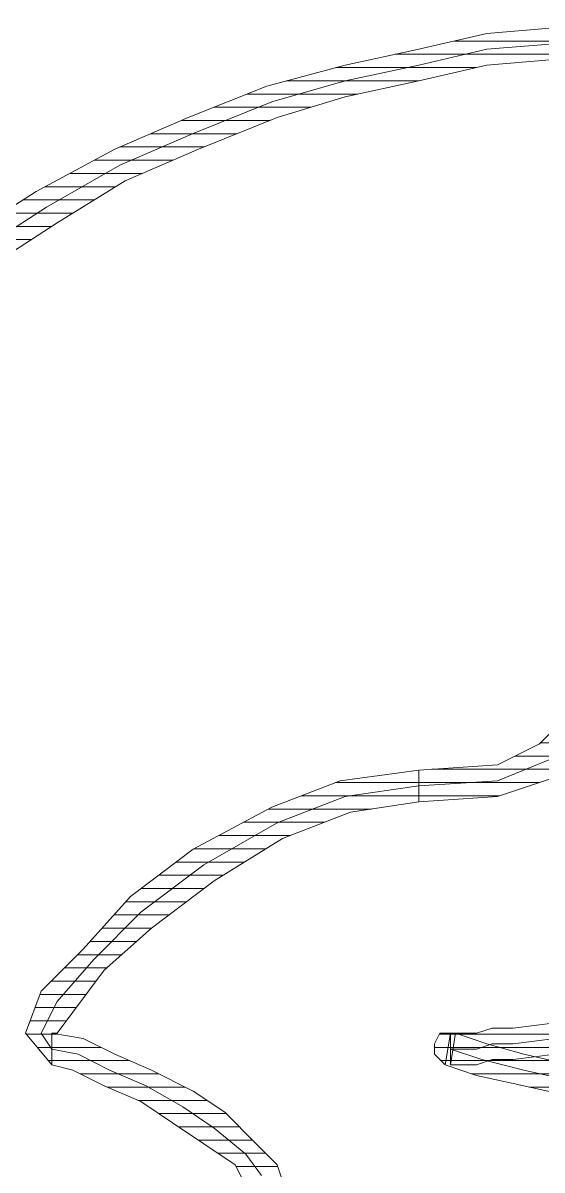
# Model space of a CAD drawing. Header units: centimetres. Extents: x 54005 to 61405, y 90310 to 94744.
# Drawn here: x 56840.98 to 56845.88, y 91773.44 to 91784.27 of the extents above; entities that cross this region are included whole.
import ezdxf

# ---------------------------------------------------------------- set-up
doc = ezdxf.new("R2010")
doc.units = ezdxf.units.CM
doc.header["$LTSCALE"] = 25
doc.layers.get('0').update_dxf_attribs({"lineweight": 0})
doc.layers.add('ÖLCULENDIRME', color=115, linetype='Continuous', lineweight=5)
pattern_1 = [(360, (-5108.51305, -673.59423), (1e-16, 0.125), [25])]

# ---------------------------------------------------------------- blocks, each defined once
blk = doc.blocks.new('by')
at = {"ltscale": 30}
h = blk.add_hatch(dxfattribs=at)
h.set_pattern_fill('DC_LINES', color=256, scale=0.1, style=0)
h.set_pattern_definition(pattern_1)
edge = h.paths.add_edge_path(flags=0)
edge.add_line((6409.858, 2224.21), (6409.808, 2224.21))
edge.add_line((6409.808, 2224.21), (6409.907, 2224.111))
edge.add_line((6409.907, 2224.111), (6410.007, 2223.912))
edge.add_line((6410.007, 2223.912), (6410.303, 2223.714))
edge.add_line((6410.303, 2223.714), (6410.6, 2223.515))
edge.add_line((6410.6, 2223.515), (6410.897, 2223.316))
edge.add_line((6410.897, 2223.316), (6411.243, 2223.167))
edge.add_line((6411.243, 2223.167), (6411.54, 2223.018))
edge.add_line((6411.54, 2223.018), (6411.738, 2222.969))
edge.add_line((6411.738, 2222.969), (6411.738, 2222.671))
edge.add_line((6411.738, 2222.671), (6411.441, 2222.72))
edge.add_line((6411.441, 2222.72), (6411.144, 2222.869))
edge.add_line((6411.144, 2222.869), (6410.798, 2223.018))
edge.add_line((6410.798, 2223.018), (6410.402, 2223.217))
edge.add_line((6410.402, 2223.217), (6410.105, 2223.416))
edge.add_line((6410.105, 2223.416), (6409.808, 2223.714))
edge.add_line((6409.808, 2223.714), (6409.61, 2223.912))
edge.add_line((6409.61, 2223.912), (6409.511, 2224.21))
edge.add_line((6409.511, 2224.21), (6409.462, 2224.21))
h = blk.add_hatch(dxfattribs=at)
h.set_pattern_fill('DC_LINES', color=256, scale=0.1, style=0)
h.set_pattern_definition(pattern_1)
edge = h.paths.add_edge_path(flags=0)
edge.add_line((6407.977, 2222.969), (6407.928, 2222.671))
edge.add_line((6407.928, 2222.671), (6407.632, 2222.77))
edge.add_line((6407.632, 2222.77), (6407.285, 2222.869))
edge.add_line((6407.285, 2222.869), (6406.84, 2222.969))
edge.add_line((6406.84, 2222.969), (6406.345, 2223.068))
edge.add_line((6406.345, 2223.068), (6405.9, 2223.167))
edge.add_line((6405.9, 2223.167), (6405.455, 2223.217))
edge.add_line((6405.455, 2223.217), (6405.058, 2223.316))
edge.add_line((6405.058, 2223.316), (6404.861, 2223.366))
edge.add_line((6404.861, 2223.366), (6404.96, 2223.664))
edge.add_line((6404.96, 2223.664), (6405.158, 2223.614))
edge.add_line((6405.158, 2223.614), (6405.455, 2223.515))
edge.add_line((6405.455, 2223.515), (6405.9, 2223.465))
edge.add_line((6405.9, 2223.465), (6406.345, 2223.366))
edge.add_line((6406.345, 2223.366), (6406.84, 2223.267))
edge.add_line((6406.84, 2223.267), (6407.285, 2223.167))
edge.add_line((6407.285, 2223.167), (6407.73, 2223.068))
edge.add_line((6407.73, 2223.068), (6408.027, 2222.969))
edge.add_line((6408.027, 2222.969), (6407.977, 2222.671))
edge.add_line((6407.977, 2222.671), (6408.027, 2222.969))
edge.add_line((6408.027, 2222.969), (6408.126, 2222.869))
edge.add_line((6408.126, 2222.869), (6408.126, 2222.77))
edge.add_line((6408.126, 2222.77), (6408.077, 2222.671))
edge.add_line((6408.077, 2222.671), (6407.928, 2222.671))
h = blk.add_hatch(dxfattribs=at)
h.set_pattern_fill('DC_LINES', color=256, scale=0.1, style=0)
h.set_pattern_definition(pattern_1)
edge = h.paths.add_edge_path(flags=0)
edge.add_line((6406.988, 2222.869), (6407.384, 2222.919))
edge.add_line((6407.384, 2222.919), (6407.582, 2222.919))
edge.add_line((6407.582, 2222.919), (6407.73, 2222.969))
edge.add_line((6407.73, 2222.969), (6407.977, 2222.969))
edge.add_line((6407.977, 2222.969), (6407.977, 2222.671))
edge.add_line((6407.977, 2222.671), (6407.73, 2222.671))
edge.add_line((6407.73, 2222.671), (6407.582, 2222.621))
edge.add_line((6407.582, 2222.621), (6407.384, 2222.621))
edge.add_line((6407.384, 2222.621), (6406.988, 2222.571))
h = blk.add_hatch(dxfattribs=at)
h.set_pattern_fill('DC_LINES', color=256, scale=0.1, style=0)
h.set_pattern_definition(pattern_1)
edge = h.paths.add_edge_path(flags=0)
edge.add_line((6411.738, 2222.969), (6411.985, 2222.671))
edge.add_line((6411.985, 2222.671), (6411.837, 2222.273))
edge.add_line((6411.837, 2222.273), (6411.441, 2221.876))
edge.add_line((6411.441, 2221.876), (6410.996, 2221.379))
edge.add_line((6410.996, 2221.379), (6410.402, 2220.932))
edge.add_line((6410.402, 2220.932), (6409.66, 2220.535))
edge.add_line((6409.66, 2220.535), (6409.016, 2220.286))
edge.add_line((6409.016, 2220.286), (6408.274, 2220.187))
edge.add_line((6408.274, 2220.187), (6408.274, 2220.485))
edge.add_line((6408.274, 2220.485), (6408.918, 2220.584))
edge.add_line((6408.918, 2220.584), (6409.561, 2220.833))
edge.add_line((6409.561, 2220.833), (6410.204, 2221.23))
edge.add_line((6410.204, 2221.23), (6410.798, 2221.677))
edge.add_line((6410.798, 2221.677), (6411.243, 2222.074))
edge.add_line((6411.243, 2222.074), (6411.54, 2222.472))
edge.add_line((6411.54, 2222.472), (6411.688, 2222.671))
edge.add_line((6411.688, 2222.671), (6411.738, 2222.671))
h = blk.add_hatch(dxfattribs=at)
h.set_pattern_fill('DC_LINES', color=256, scale=0.1, style=0)
h.set_pattern_definition(pattern_1)
h.paths.add_polyline_path([(6416.339, 2220.932), (6415.993, 2219.839), (6415.548, 2218.846), (6415.102, 2217.902), (6414.558, 2217.107), (6413.915, 2216.412), (6413.271, 2215.766), (6412.579, 2215.17), (6411.886, 2214.723), (6411.144, 2214.325), (6410.452, 2214.027), (6409.71, 2213.729), (6408.968, 2213.53), (6408.274, 2213.381), (6407.632, 2213.232), (6407.038, 2213.183), (6406.444, 2213.133), (6406.444, 2213.431), (6407.038, 2213.481), (6407.632, 2213.53), (6408.274, 2213.679), (6408.968, 2213.829), (6409.61, 2214.027), (6410.352, 2214.325), (6411.045, 2214.623), (6411.688, 2215.021), (6412.381, 2215.468), (6413.074, 2215.964), (6413.717, 2216.61), (6414.261, 2217.306), (6414.805, 2218.1), (6415.251, 2218.945), (6415.696, 2219.938), (6416.042, 2221.031), (6416.141, 2221.131), (6416.24, 2221.131), (6416.339, 2221.081)], flags=0)
h = blk.add_hatch(dxfattribs=at)
h.set_pattern_fill('DC_LINES', color=256, scale=0.1, style=0)
h.set_pattern_definition(pattern_1)
edge = h.paths.add_edge_path(flags=0)
edge.add_line((6408.274, 2220.187), (6407.533, 2220.137))
edge.add_line((6407.533, 2220.137), (6407.136, 2219.938))
edge.add_line((6407.136, 2219.938), (6406.938, 2219.74))
edge.add_line((6406.938, 2219.74), (6406.84, 2219.491))
edge.add_line((6406.84, 2219.491), (6406.84, 2219.193))
edge.add_line((6406.84, 2219.193), (6406.889, 2218.846))
edge.add_line((6406.889, 2218.846), (6406.938, 2218.597))
edge.add_line((6406.938, 2218.597), (6407.038, 2218.399))
edge.add_line((6407.038, 2218.399), (6406.641, 2218.399))
edge.add_line((6406.641, 2218.399), (6406.641, 2218.597))
edge.add_line((6406.641, 2218.597), (6406.593, 2218.846))
edge.add_line((6406.593, 2218.846), (6406.543, 2219.193))
edge.add_line((6406.543, 2219.193), (6406.543, 2219.491))
edge.add_line((6406.543, 2219.491), (6406.641, 2219.938))
edge.add_line((6406.641, 2219.938), (6406.938, 2220.236))
edge.add_line((6406.938, 2220.236), (6407.533, 2220.435))
edge.add_line((6407.533, 2220.435), (6408.274, 2220.485))
for p, q in [((6409.61, 2223.912, -4.505), (6409.511, 2224.21, -4.505)), ((6409.907, 2224.111, -4.505), (6410.007, 2223.912, -4.505)), ((6409.907, 2223.813, -4.505), (6409.759, 2224.012, -4.505)), ((6409.808, 2223.714, -4.505), (6409.61, 2223.912, -4.505)), ((6410.007, 2223.912, -4.505), (6410.303, 2223.714, -4.505)), ((6410.204, 2223.565, -4.505), (6409.907, 2223.813, -4.505)), ((6410.105, 2223.416, -4.505), (6409.808, 2223.714, -4.505)), ((6410.303, 2223.714, -4.505), (6410.6, 2223.515, -4.505)), ((6410.501, 2223.366, -4.505), (6410.204, 2223.565, -4.505)), ((6410.6, 2223.515, -4.505), (6410.897, 2223.316, -4.505)), ((6410.402, 2223.217, -4.505), (6410.105, 2223.416, -4.505)), ((6410.847, 2223.167, -4.505), (6410.501, 2223.366, -4.505)), ((6410.897, 2223.316, -4.505), (6411.243, 2223.167, -4.505)), ((6406.84, 2223.267, -4.505), (6407.285, 2223.167, -4.505)), ((6410.798, 2223.018, -4.505), (6410.402, 2223.217, -4.505)), ((6406.84, 2223.118, -4.505), (6407.285, 2223.018, -4.505)), ((6407.285, 2223.167, -4.505), (6407.73, 2223.068, -4.505)), ((6411.193, 2223.018, -4.505), (6410.847, 2223.167, -4.505)), ((6411.243, 2223.167, -4.505), (6411.54, 2223.018, -4.505)), ((6407.285, 2222.869, -4.505), (6406.84, 2222.969, -4.505)), ((6407.285, 2223.018, -4.505), (6407.68, 2222.919, -4.505)), ((6407.582, 2222.919, -4.505), (6407.73, 2222.969, -4.505)), ((6407.73, 2223.068, -4.505), (6408.027, 2222.969, -4.505)), ((6407.73, 2222.969, -4.505), (6407.977, 2222.969, -4.505)), ((6407.977, 2222.969, -4.505), (6407.928, 2222.671, -4.505)), ((6407.928, 2222.671, -4.505), (6407.977, 2222.969, -4.505)), ((6408.027, 2222.969, -4.505), (6407.977, 2222.671, -4.505)), ((6407.977, 2222.671, -4.505), (6408.027, 2222.969, -4.505)), ((6407.977, 2222.969, -4.505), (6407.977, 2222.969, -4.505)), ((6407.977, 2222.969, -4.505), (6407.977, 2222.671, -4.505)), ((6408.027, 2222.969, -4.505), (6408.126, 2222.869, -4.505)), ((6411.144, 2222.869, -4.505), (6410.798, 2223.018, -4.505)), ((6411.49, 2222.869, -4.505), (6411.193, 2223.018, -4.505)), ((6411.54, 2223.018, -4.505), (6411.738, 2222.969, -4.505)), ((6411.738, 2222.969, -4.505), (6411.738, 2222.969, -4.505)), ((6411.738, 2222.969, -4.505), (6411.985, 2222.671, -4.505)), ((6411.738, 2222.671, -4.505), (6411.738, 2222.969, -4.505)), ((6411.738, 2222.969, -4.505), (6411.738, 2222.969, -4.505)), ((6411.738, 2222.969, -4.505), (6411.738, 2222.671, -4.505)), ((6406.988, 2222.869, -4.505), (6407.384, 2222.919, -4.505)), ((6407.632, 2222.77, -4.505), (6407.285, 2222.869, -4.505)), ((6407.384, 2222.919, -4.505), (6407.582, 2222.919, -4.505)), ((6407.68, 2222.919, -4.505), (6407.977, 2222.82, -4.505)), ((6408.126, 2222.869, -4.505), (6408.126, 2222.77, -4.505)), ((6411.441, 2222.72, -4.505), (6411.144, 2222.869, -4.505)), ((6411.738, 2222.82, -4.505), (6411.49, 2222.869, -4.505)), ((6407.384, 2222.77, -4.505), (6406.988, 2222.72, -4.505)), ((6407.582, 2222.77, -4.505), (6407.384, 2222.77, -4.505)), ((6407.73, 2222.82, -4.505), (6407.582, 2222.77, -4.505)), ((6407.928, 2222.671, -4.505), (6407.632, 2222.77, -4.505)), ((6407.977, 2222.82, -4.505), (6407.73, 2222.82, -4.505)), ((6408.126, 2222.77, -4.505), (6408.077, 2222.671, -4.505)), ((6411.837, 2222.671, -4.505), (6411.738, 2222.82, -4.505)), ((6407.73, 2222.671, -4.505), (6407.582, 2222.621, -4.505)), ((6407.977, 2222.671, -4.505), (6407.73, 2222.671, -4.505)), ((6408.077, 2222.671, -4.505), (6407.928, 2222.671, -4.505)), ((6411.738, 2222.671, -4.505), (6411.441, 2222.72, -4.505)), ((6411.54, 2222.472, -4.505), (6411.688, 2222.671, -4.505)), ((6411.688, 2222.372, -4.505), (6411.837, 2222.671, -4.505)), ((6411.688, 2222.671, -4.505), (6411.738, 2222.671, -4.505)), ((6411.738, 2222.671, -4.505), (6411.738, 2222.671, -4.505)), ((6411.985, 2222.671, -4.505), (6411.837, 2222.273, -4.505)), ((6407.384, 2222.621, -4.505), (6406.988, 2222.571, -4.505)), ((6407.582, 2222.621, -4.505), (6407.384, 2222.621, -4.505)), ((6411.243, 2222.074, -4.505), (6411.54, 2222.472, -4.505)), ((6411.342, 2221.975, -4.505), (6411.688, 2222.372, -4.505)), ((6411.837, 2222.273, -4.505), (6411.441, 2221.876, -4.505)), ((6410.798, 2221.677, -4.505), (6411.243, 2222.074, -4.505)), ((6410.897, 2221.528, -4.505), (6411.342, 2221.975, -4.505)), ((6411.441, 2221.876, -4.505), (6410.996, 2221.379, -4.505)), ((6410.204, 2221.23, -4.505), (6410.798, 2221.677, -4.505)), ((6410.303, 2221.081, -4.505), (6410.897, 2221.528, -4.505)), ((6410.996, 2221.379, -4.505), (6410.402, 2220.932, -4.505)), ((6409.561, 2220.833, -4.505), (6410.204, 2221.23, -4.505)), ((6409.61, 2220.684, -4.505), (6410.303, 2221.081, -4.505)), ((6410.402, 2220.932, -4.505), (6409.66, 2220.535, -4.505)), ((6408.918, 2220.584, -4.505), (6409.561, 2220.833, -4.505)), ((6408.968, 2220.435, -4.505), (6409.61, 2220.684, -4.505)), ((6407.533, 2220.435, -4.505), (6408.274, 2220.485, -4.505)), ((6408.274, 2220.485, -4.505), (6408.918, 2220.584, -4.505)), ((6408.274, 2220.485, -4.505), (6408.274, 2220.485, -4.505)), ((6408.274, 2220.485, -4.505), (6408.274, 2220.187, -4.505)), ((6408.274, 2220.187, -4.505), (6408.274, 2220.485, -4.505)), ((6409.66, 2220.535, -4.505), (6409.016, 2220.286, -4.505)), ((6406.938, 2220.236, -4.505), (6407.533, 2220.435, -4.505)), ((6408.274, 2220.336, -4.505), (6408.968, 2220.435, -4.505)), ((6407.038, 2220.087, -4.505), (6407.533, 2220.286, -4.505)), ((6407.533, 2220.286, -4.505), (6408.274, 2220.336, -4.505)), ((6409.016, 2220.286, -4.505), (6408.274, 2220.187, -4.505)), ((6408.274, 2220.187, -4.505), (6407.533, 2220.137, -4.505)), ((6408.274, 2220.187, -4.505), (6408.274, 2220.187, -4.505)), ((6408.274, 2220.187, -4.505), (6408.274, 2220.187, -4.505)), ((6407.533, 2220.137, -4.505), (6407.136, 2219.938, -4.505)), ((6407.136, 2219.938, -4.505), (6406.938, 2219.74, -4.505)), ((6411.688, 2215.021, -4.505), (6412.381, 2215.468, -4.505)), ((6411.787, 2214.872, -4.505), (6412.48, 2215.319, -4.505)), ((6412.579, 2215.17, -4.505), (6411.886, 2214.723, -4.505)), ((6411.045, 2214.623, -4.505), (6411.688, 2215.021, -4.505)), ((6411.094, 2214.474, -4.505), (6411.787, 2214.872, -4.505)), ((6411.886, 2214.723, -4.505), (6411.144, 2214.325, -4.505)), ((6410.352, 2214.325, -4.505), (6411.045, 2214.623, -4.505)), ((6410.402, 2214.176, -4.505), (6411.094, 2214.474, -4.505)), ((6409.61, 2214.027, -4.505), (6410.352, 2214.325, -4.505)), ((6411.144, 2214.325, -4.505), (6410.452, 2214.027, -4.505)), ((6409.66, 2213.878, -4.505), (6410.402, 2214.176, -4.505)), ((6408.968, 2213.829, -4.505), (6409.61, 2214.027, -4.505)), ((6410.452, 2214.027, -4.505), (6409.71, 2213.729, -4.505)), ((6408.968, 2213.679, -4.505), (6409.66, 2213.878, -4.505)), ((6408.274, 2213.679, -4.505), (6408.968, 2213.829, -4.505)), ((6407.632, 2213.53, -4.505), (6408.274, 2213.679, -4.505)), ((6408.274, 2213.53, -4.505), (6408.968, 2213.679, -4.505)), ((6409.71, 2213.729, -4.505), (6408.968, 2213.53, -4.505)), ((6407.038, 2213.481, -4.505), (6407.632, 2213.53, -4.505)), ((6407.632, 2213.381, -4.505), (6408.274, 2213.53, -4.505)), ((6408.968, 2213.53, -4.505), (6408.274, 2213.381, -4.505)), ((6407.038, 2213.332, -4.505), (6407.632, 2213.381, -4.505)), ((6408.274, 2213.381, -4.505), (6407.632, 2213.232, -4.505)), ((6407.632, 2213.232, -4.505), (6407.038, 2213.183, -4.505))]:
    blk.add_line(p, q, dxfattribs=at)

msp = doc.modelspace()

# ---------------------------------------------------------------- block references
at = {"layer": 'ÖLCULENDIRME', "rotation": 180}
msp.add_blockref('by', (63252.992, 93997.398, 4.505), dxfattribs=at)

doc.saveas('drawing.dxf')
